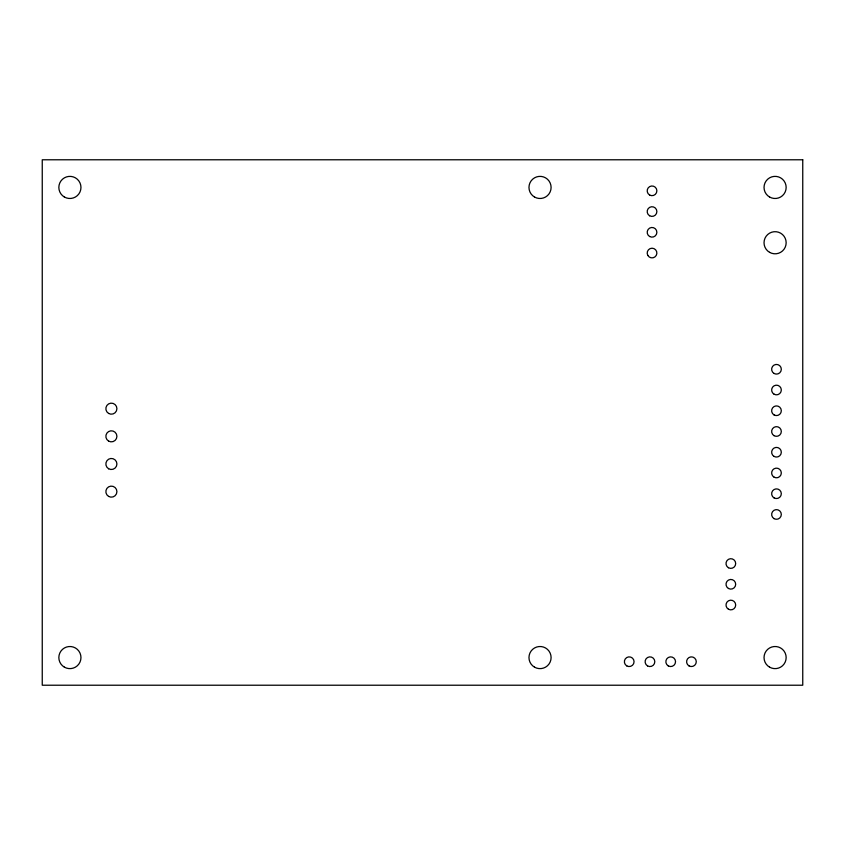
<?xml version="1.0" encoding="UTF-8"?>
<svg xmlns="http://www.w3.org/2000/svg" width="845" height="845" viewBox="0 0 845 845"><rect width="100%" height="100%" fill="white"/><g stroke="black" fill="none" stroke-linecap="round" stroke-linejoin="round"><path stroke-width="1.27" d="M802.75 159.779L42.25 159.779L42.25 685.221L802.75 685.221L802.75 159.779M769.563 667.149A11.059 11.059 0 0 0 786.156 657.568A11.059 11.059 0 0 0 769.563 647.988A11.059 11.059 0 0 0 769.563 667.149M64.378 667.149A11.059 11.059 0 0 0 80.962 657.568A11.059 11.059 0 0 0 64.378 647.988A11.059 11.059 0 0 0 64.378 667.149M769.563 197.012A11.059 11.059 0 0 0 786.156 187.432A11.059 11.059 0 0 0 769.563 177.851A11.059 11.059 0 0 0 769.563 197.012M769.563 252.328A11.059 11.059 0 0 0 786.156 242.747A11.059 11.059 0 0 0 769.563 233.167A11.059 11.059 0 0 0 769.563 252.328M64.378 197.012A11.059 11.059 0 0 0 80.962 187.432A11.059 11.059 0 0 0 64.378 177.851A11.059 11.059 0 0 0 64.378 197.012M534.505 667.149A11.059 11.059 0 0 0 551.098 657.568A11.059 11.059 0 0 0 534.505 647.988A11.059 11.059 0 0 0 534.505 667.149M534.505 197.012A11.059 11.059 0 0 0 551.098 187.432A11.059 11.059 0 0 0 534.505 177.851A11.059 11.059 0 0 0 534.505 197.012M108.625 496.427A5.535 5.535 0 0 0 116.916 491.632A5.535 5.535 0 0 0 108.625 486.847A5.535 5.535 0 0 0 108.625 496.427M108.625 468.774A5.535 5.535 0 0 0 116.916 463.979A5.535 5.535 0 0 0 108.625 459.194A5.535 5.535 0 0 0 108.625 468.774M108.625 441.122A5.535 5.535 0 0 0 116.916 436.326A5.535 5.535 0 0 0 108.625 431.541A5.535 5.535 0 0 0 108.625 441.122M108.625 413.458A5.535 5.535 0 0 0 116.916 408.674A5.535 5.535 0 0 0 108.625 403.878A5.535 5.535 0 0 0 108.625 413.458M649.615 195.015A4.838 4.838 0 0 0 656.871 190.822A4.838 4.838 0 0 0 649.615 186.629A4.838 4.838 0 0 0 649.615 195.015M649.615 215.76A4.838 4.838 0 0 0 656.871 211.567A4.838 4.838 0 0 0 649.615 207.374A4.838 4.838 0 0 0 649.615 215.76M649.615 236.494A4.838 4.838 0 0 0 656.871 232.301A4.838 4.838 0 0 0 649.615 228.118A4.838 4.838 0 0 0 649.615 236.494M647.84 255.465A4.838 4.838 0 0 0 656.227 255.465A4.838 4.838 0 0 0 652.034 248.208A4.838 4.838 0 0 0 647.84 255.465M728.432 609.213A4.838 4.838 0 0 0 735.689 605.02A4.838 4.838 0 0 0 728.432 600.827A4.838 4.838 0 0 0 728.432 609.213M728.432 588.469A4.838 4.838 0 0 0 735.689 584.275A4.838 4.838 0 0 0 728.432 580.092A4.838 4.838 0 0 0 728.432 588.469M728.432 567.734A4.838 4.838 0 0 0 735.689 563.541A4.838 4.838 0 0 0 728.432 559.348A4.838 4.838 0 0 0 728.432 567.734M626.8 665.902A4.838 4.838 0 0 0 634.056 661.709A4.838 4.838 0 0 0 626.8 657.516A4.838 4.838 0 0 0 626.8 665.902M647.534 665.902A4.838 4.838 0 0 0 654.801 661.709A4.838 4.838 0 0 0 647.534 657.516A4.838 4.838 0 0 0 647.534 665.902M668.279 665.902A4.838 4.838 0 0 0 675.535 661.709A4.838 4.838 0 0 0 668.279 657.516A4.838 4.838 0 0 0 668.279 665.902M689.024 665.902A4.838 4.838 0 0 0 696.28 661.709A4.838 4.838 0 0 0 689.024 657.516A4.838 4.838 0 0 0 689.024 665.902M774.062 373.458A4.838 4.838 0 0 0 781.319 369.265A4.838 4.838 0 0 0 774.062 365.072A4.838 4.838 0 0 0 774.062 373.458M774.062 394.192A4.838 4.838 0 0 0 781.319 390.01A4.838 4.838 0 0 0 774.062 385.816A4.838 4.838 0 0 0 774.062 394.192M774.062 414.937A4.838 4.838 0 0 0 781.319 410.744A4.838 4.838 0 0 0 774.062 406.551A4.838 4.838 0 0 0 774.062 414.937M774.062 435.682A4.838 4.838 0 0 0 781.319 431.489A4.838 4.838 0 0 0 774.062 427.295A4.838 4.838 0 0 0 774.062 435.682M774.062 456.416A4.838 4.838 0 0 0 781.319 452.233A4.838 4.838 0 0 0 774.062 448.04A4.838 4.838 0 0 0 774.062 456.416M774.062 477.161A4.838 4.838 0 0 0 781.319 472.968A4.838 4.838 0 0 0 774.062 468.774A4.838 4.838 0 0 0 774.062 477.161M774.062 497.906A4.838 4.838 0 0 0 781.319 493.712A4.838 4.838 0 0 0 774.062 489.519A4.838 4.838 0 0 0 774.062 497.906M774.062 518.64A4.838 4.838 0 0 0 781.319 514.447A4.838 4.838 0 0 0 774.062 510.264A4.838 4.838 0 0 0 774.062 518.64"/></g></svg>
